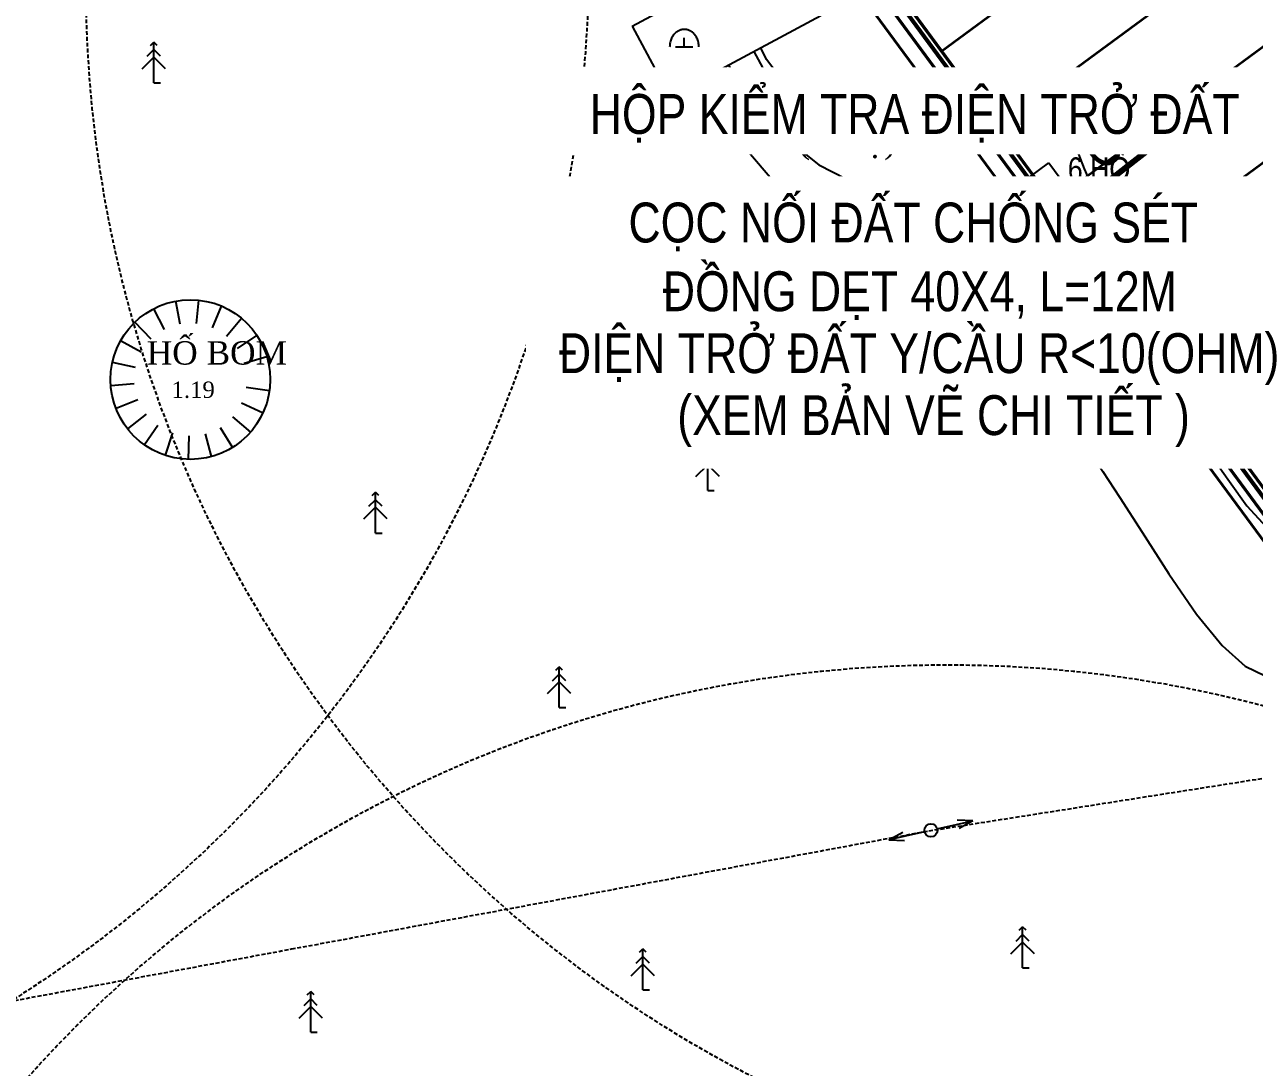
# Model space of a CAD drawing. Extents: x 22709 to 568895, y -41029 to 1932533.
# Drawn here: x 560714.5 to 560793.4, y 1930907.3 to 1930974.2 of the extents above; entities that cross this region are included whole.
import ezdxf
from ezdxf.enums import TextEntityAlignment as Align

# ---------------------------------------------------------------- set-up
doc = ezdxf.new("R2010")
doc.units = ezdxf.units.MI
doc.header["$MEASUREMENT"] = 0
doc.set_wipeout_variables(frame=1)
doc.header["$PDMODE"] = 1
doc.linetypes.add('CONTINOUS', pattern=[0])
doc.linetypes.add('DASHED2', pattern=[0.375, 0.25, -0.125])
doc.layers.get('0').update_dxf_attribs({"color": 8, "linetype": 'CONTINUOUS'})
doc.layers.get('DEFPOINTS').update_dxf_attribs({"color": 8, "linetype": 'CONTINUOUS'})
for name, color, linetype in [('1-chieurong', 8, 'CONTINUOUS'), ('CHUDIEN', 8, 'CONTINUOUS'), ('DIA VAT', 8, 'CONTINOUS'), ('DIA VAT.MOI', 8, 'CONTINUOUS'), ('DM CON', 8, 'CONTINUOUS'), ('ELEC - TEXT', 84, 'CONTINUOUS'), ('ho bom', 8, 'CONTINUOUS'), ('lang mo', 8, 'CONTINUOUS'), ('MATCAT', 8, 'CONTINUOUS'), ('PHI LAO', 8, 'CONTINUOUS'), ('Thietbidien', 8, 'CONTINUOUS')]:
    doc.layers.add(name, color=color, linetype=linetype)
for name, color, linetype, lineweight in [('1-nghiktHC', 8, 'CONTINUOUS', 60), ('13-PLO', 8, 'CONTINUOUS', 35), ('4-LE TRONG', 8, 'CONTINUOUS', 40), ('84- CX DAI PHAN CACH', 8, 'CONTINUOUS', 50), ('D-S-DÂY ĐIỆN 1.5', 200, 'DASHED2', 40), ('EC04', 8, 'CONTINUOUS', 53)]:
    doc.layers.add(name, color=color, linetype=linetype, lineweight=lineweight)
doc.styles.add('HHH', font='VNTIMEI.TTF', dxfattribs={"height": 0.5})
doc.styles.add('K1', font='VHARIALN.TTF', dxfattribs={"height": 250})
doc.styles.add('L1', font='vntimeh.shx', dxfattribs={"width": 0.7})
doc.styles.get("Standard").update_dxf_attribs({"font": 'vntimeh.shx'})
doc.styles.add('Tung', font='VHARIAL.TTF', dxfattribs={"width": 0.8})
doc.styles.add('VNARIAL', font='VHARIALN.TTF')
doc.linetypes.add('EN04M', pattern='A,4.505489,-0.889973,2.289537,[1,CHEO22.shx,S=0.898128,R=0,X=0,Y=0.012726],2.215951,-0.947487,["0.4KV",Standard,S=2,R=359.997854,X=0,Y=-0.812412],-8.615751,2.099566,[1,CHEO22.shx,S=0.898128,R=0,X=0,Y=-0.055311],2.405923,-0.889973', length=24.85965)
doc.dimstyles.new('chieu rong', dxfattribs={"dimtxt": 1.5, "dimasz": 1.5, "dimexe": 1, "dimexo": 1, "dimgap": 0.3, "dimtad": 1, "dimdec": 1, "dimzin": 0, "dimdsep": 46, "dimtxsty": 'L1', "dimblk": 'OBLIQUE', "dimcen": 1, "dimclrd": 37, "dimclre": 37, "dimclrt": 7, "dimadec": 0, "dimazin": 0, "dimtfac": 1, "dimtdec": 1, "dimtofl": 0, "dimtmove": 2, "dimatfit": 3, "dimldrblk": 'ARCHTICK', "dimfxl": 1, "dimtfill": 1, "dimtolj": 1, "dimtzin": 0, "dimlwd": 5, "dimlwe": 5, "dimarcsym": 0})
doc.dimstyles.get("Standard").update_dxf_attribs({"dimtxt": 0.18, "dimasz": 0.18, "dimexe": 0.18, "dimexo": 0.0625, "dimgap": 0.09, "dimtad": 0, "dimtih": 1, "dimtoh": 1, "dimdec": 4, "dimzin": 0, "dimdsep": 46, "dimtxsty": 'Standard', "dimcen": 0.09, "dimadec": 0, "dimazin": 0, "dimtfac": 1, "dimtdec": 4, "dimtofl": 0, "dimtmove": 0, "dimatfit": 3, "dimfxl": 1, "dimtolj": 1, "dimtzin": 0, "dimarcsym": 0})

# ---------------------------------------------------------------- blocks, each defined once
blk = doc.blocks.new('t')
at = {"layer": 'ho bom', "color": 250}
blk.add_line((0, 1.512), (0, 0), dxfattribs=at)
blk = doc.blocks.new('ht')
at = {"layer": 'DIA VAT'}
for p, q in [((568284.612, 1930957.26), (568285.581, 1930957.533)), ((568286.956, 1930957.26), (568284.612, 1930957.26)), ((568284.612, 1930957.26), (568285.581, 1930956.988)), ((568287.798, 1930957.26), (568290.141, 1930957.26)), ((568290.141, 1930957.26), (568289.172, 1930957.533)), ((568290.141, 1930957.26), (568289.172, 1930956.988))]:
    blk.add_line(p, q, dxfattribs=at)
blk.add_circle((568287.377, 1930957.26), 0.421, dxfattribs=at)
blk = doc.blocks.new('PL')
at = {"layer": 'PHI LAO', "color": 250, "linetype": 'Continuous'}
blk.add_line((569625.727, 1929989.672), (569626.147, 1929989.672), dxfattribs=at)
for points in [[(569625.508, 1929992.078), (569625.727, 1929992.297)], [(569625.946, 1929992.078), (569625.727, 1929992.297)], [(569625.727, 1929989.672), (569625.727, 1929992.297)], [(569625.301, 1929991.387), (569625.727, 1929991.813)], [(569626.153, 1929991.387), (569625.727, 1929991.813)], [(569624.977, 1929990.575), (569625.727, 1929991.325)], [(569626.477, 1929990.575), (569625.727, 1929991.325)]]:
    blk.add_lwpolyline(points, dxfattribs=at)
blk = doc.blocks.new('_Oblique')
at = {"color": 0, "linetype": 'ByBlock', "lineweight": -2}
blk.add_line((-0.5, -0.5), (0.5, 0.5), dxfattribs=at)
blk = doc.blocks.new('*D70')
at = {"layer": '1-chieurong', "color": 37, "lineweight": 5, "transparency": 16777216}
blk.add_line((568137.111, 1930945.728), (568138.722, 1930946.914), dxfattribs=at)
at = {"layer": 'DEFPOINTS', "color": 0, "lineweight": -3, "transparency": 16777216}
for p in [(568138.722, 1930946.914), (568138.722, 1930946.914), (568137.111, 1930945.728)]:
    blk.add_point(p, dxfattribs=at)
at = {"layer": '1-chieurong', "color": 37, "lineweight": 5, "transparency": 16777216, "xscale": 1.5, "yscale": 1.5, "zscale": 1.5, "rotation": 216.3755645013141}
blk.add_blockref('_Oblique', (568137.111, 1930945.728), dxfattribs=at)
at = {"layer": '1-chieurong', "color": 7, "lineweight": -3, "transparency": 16777216, "insert": (568135.722, 1930949.3), "char_height": 1.5, "attachment_point": 5, "rotation": 36.37556, "style": 'L1', "bg_fill": 3, "box_fill_scale": 1.25, "bg_fill_color": 9, "bg_fill_true_color": 13158600, "bg_fill_transparency": 0}
blk.add_mtext('\\A1;2.0', dxfattribs=at)
at = {"layer": '1-chieurong', "color": 37, "lineweight": 5, "transparency": 16777216, "xscale": 1.5, "yscale": 1.5, "zscale": 1.5, "rotation": 36.37556450131416}
blk.add_blockref('_Oblique', (568138.722, 1930946.914), dxfattribs=at)
blk = doc.blocks.new('_ARCHTICK')
at = {"color": 0, "linetype": 'ByBlock', "const_width": 0.15}
blk.add_lwpolyline([(-0.5, -0.5), (0.5, 0.5)], dxfattribs=at)
blk = doc.blocks.new('Tu ha the')
at = {"color": 1, "linetype": 'CONTINOUS'}
blk.add_solid([(-1.5, -0.368), (1.5, 1.132), (-1.5, 1.132), (-1.5, -0.368)], dxfattribs=at)
at = {"layer": 'Thietbidien', "color": 1}
for p, q in [((-1.5, -0.368), (-1.5, 1.132)), ((-1.5, 1.132), (1.5, 1.132)), ((1.5, 1.132), (-1.5, -0.368)), ((1.5, -0.368), (1.5, 1.132)), ((-1.5, -0.368), (1.5, -0.368))]:
    blk.add_line(p, q, dxfattribs=at)
blk = doc.blocks.new('A$C5C0861BC')
at = {"layer": '1-nghiktHC', "color": 8, "lineweight": -3, "const_width": 0.2, "flags": 128}
for points in [[(87.66, 158.327), (11.139, 262.211)], [(86.855, 157.734), (10.334, 261.618)]]:
    blk.add_lwpolyline(points, dxfattribs=at)
blk = doc.blocks.new('tmb')
at = {"layer": '84- CX DAI PHAN CACH', "lineweight": -3}
h = blk.add_hatch(dxfattribs=at)
h.set_pattern_fill('AR-SAND', color=256, scale=0.3, style=0)
h.set_pattern_definition([(37.5, (561075.49294, 1927460.0977), (-0.018898007, 0.57804713), [0, -0.456, 0, -0.51, 0, -0.4875]), (7.5, (561075.49294, 1927460.0977), (0.53093301, 0.84664382), [0, -0.246, 0, -0.411, 0, -0.1575]), (327.5, (561075.12394, 1927460.0977), (0.93424256, 0.001697716), [0, -0.15, 0, -0.54, 0, -0.705]), (317.5, (561075.12394, 1927460.0977), (0.90183798, 0.26330267), [0, -0.075, 0, -0.354, 0, -0.405])])
h.paths.add_polyline_path([(567973.405, 1930898.236), (567941.569, 1930942.147, 1), (567939.949, 1930940.973), (567971.785, 1930897.062), (568038.626, 1930804.867), (568074.257, 1930755.722, 1), (568075.876, 1930756.896), (568040.246, 1930806.041)])
at = {"layer": '13-PLO'}
for p, q in [((568148.419, 1930974.216), (568129.096, 1930959.982)), ((568151.978, 1930969.385), (568132.654, 1930955.151)), ((568155.536, 1930964.554), (568136.213, 1930950.32)), ((568159.095, 1930959.723), (568139.771, 1930945.489)), ((568162.653, 1930954.892), (568143.329, 1930940.659)), ((568166.211, 1930950.061), (568146.888, 1930935.828))]:
    blk.add_line(p, q, dxfattribs=at)
at = {"layer": '4-LE TRONG', "ltscale": 0.5}
for p, q in [((568176.245, 1930895.973), (568099.724, 1930999.857)), ((568174.635, 1930894.787), (568098.113, 1930998.671))]:
    blk.add_line(p, q, dxfattribs=at)
at = {"layer": 'DIA VAT', "linetype": 'DASHED2'}
for p, q in [((568128.286, 1930909.946), (568169.158, 1930916.376)), ((568087.375, 1930902.36), (568128.286, 1930909.946)), ((568047.843, 1930895.009), (568087.375, 1930902.36))]:
    blk.add_line(p, q, dxfattribs=at)
at = {"layer": 'DM CON'}
for points, elevation in [([(568113.123, 1930957.88), (568114.159, 1930956.603), (568116.345, 1930953.956), (568118.575, 1930951.327), (568120.453, 1930949.229), (568121.911, 1930947.748), (568122.944, 1930946.891), (568123.575, 1930946.61), (568123.959, 1930946.614), (568124.251, 1930946.608), (568124.48, 1930946.541), (568124.656, 1930946.403), (568124.819, 1930946.171), (568125.194, 1930945.725), (568126.01, 1930944.948), (568127.301, 1930943.819), (568129.063, 1930942.346), (568131.231, 1930940.576), (568133.419, 1930938.802), (568135.238, 1930937.317), (568136.625, 1930936.168), (568137.578, 1930935.352), (568138.15, 1930934.808), (568138.664, 1930934.157), (568139.445, 1930933.023), (568140.545, 1930931.343), (568141.969, 1930929.121), (568143.682, 1930926.447), (568145.466, 1930923.845), (568147.108, 1930921.839), (568148.572, 1930920.518), (568149.857, 1930919.887)], 3.5), ([(568115.416, 1930959.108), (568116.049, 1930958.077), (568117.616, 1930956.046), (568119.417, 1930954.133), (568121.215, 1930952.697), (568122.969, 1930951.799), (568124.669, 1930951.438), (568126.299, 1930951.556), (568127.774, 1930951.799), (568129.007, 1930951.812), (568129.986, 1930951.537), (568130.715, 1930950.965), (568131.227, 1930950.113), (568131.735, 1930949.086), (568132.447, 1930947.99), (568133.399, 1930946.843), (568134.593, 1930945.648), (568136.008, 1930944.41), (568137.512, 1930943.148), (568138.974, 1930941.884), (568140.369, 1930940.621), (568141.696, 1930939.357), (568142.955, 1930938.087), (568144.163, 1930936.776), (568145.334, 1930935.388), (568146.473, 1930933.918), (568147.583, 1930932.373), (568148.688, 1930930.799), (568149.927, 1930929.465)], 4), ([(568149.661, 1930939.395), (568147.76, 1930941.366), (568145.813, 1930943.361), (568144.113, 1930945.073), (568142.709, 1930946.452), (568141.606, 1930947.494), (568140.785, 1930948.243), (568140.123, 1930948.95), (568139.497, 1930949.866), (568138.884, 1930951.032), (568138.275, 1930952.447), (568137.636, 1930954.056), (568136.773, 1930955.527), (568135.493, 1930956.533), (568133.763, 1930957.017), (568131.588, 1930956.983), (568129.023, 1930956.501), (568126.393, 1930955.985), (568124.026, 1930955.849), (568121.977, 1930956.165), (568120.257, 1930956.936), (568118.873, 1930958.122), (568117.857, 1930959.472), (568117.49, 1930960.22)], 4.5)]:
    blk.add_lwpolyline(points, dxfattribs=dict(at, elevation=elevation))
at = {"layer": 'ho bom'}
blk.add_circle((568080.881, 1930938.916), 5.125, dxfattribs=at)
at = {"layer": 'lang mo'}
for p, q in [((568109.225, 1930961.61), (568118.919, 1930966.805)), ((568109.225, 1930961.61), (568111.648, 1930957.09)), ((568111.648, 1930957.09), (568121.342, 1930962.284)), ((568112.581, 1930960.276), (568112.581, 1930960.846)), ((568112.011, 1930960.276), (568113.136, 1930960.276))]:
    blk.add_line(p, q, dxfattribs=at)
blk.add_lwpolyline([(568113.516, 1930960.272), (568113.514, 1930960.346), (568113.508, 1930960.419), (568113.498, 1930960.492), (568113.484, 1930960.563), (568113.466, 1930960.634), (568113.444, 1930960.703), (568113.419, 1930960.769), (568113.39, 1930960.834), (568113.358, 1930960.897), (568113.322, 1930960.957), (568113.283, 1930961.013), (568113.241, 1930961.068), (568113.197, 1930961.118), (568113.149, 1930961.164), (568113.099, 1930961.208), (568113.048, 1930961.246), (568112.993, 1930961.281), (568112.937, 1930961.312), (568112.894, 1930961.331), (568112.851, 1930961.349), (568112.806, 1930961.363), (568112.761, 1930961.376), (568112.716, 1930961.385), (568112.67, 1930961.392), (568112.624, 1930961.396), (568112.578, 1930961.397), (568112.532, 1930961.396), (568112.486, 1930961.392), (568112.44, 1930961.385), (568112.395, 1930961.376), (568112.35, 1930961.363), (568112.306, 1930961.349), (568112.262, 1930961.331), (568112.219, 1930961.312), (568112.163, 1930961.281), (568112.109, 1930961.246), (568112.057, 1930961.208), (568112.007, 1930961.164), (568111.959, 1930961.118), (568111.915, 1930961.068), (568111.873, 1930961.013), (568111.834, 1930960.957), (568111.799, 1930960.897), (568111.766, 1930960.834), (568111.737, 1930960.769), (568111.712, 1930960.703), (568111.69, 1930960.634), (568111.673, 1930960.563), (568111.659, 1930960.492), (568111.649, 1930960.419), (568111.643, 1930960.346), (568111.641, 1930960.272)], dxfattribs=at)
at = {"layer": 'MATCAT', "const_width": 0.38}
for points in [[(568139.021, 1930951.045), (568142.685, 1930953.904)], [(568129.285, 1930944.508), (568132.95, 1930947.366)]]:
    blk.add_lwpolyline(points, dxfattribs=at)
for p in [(-1547.189, 968.289), (-1511.646, 942.119), (-1532.967, 939.391), (-1521.175, 928.186), (-1491.429, 911.48), (-1515.805, 910.069), (-1537.126, 907.341)]:
    blk.add_blockref('PL', p)
at = {"layer": 'DIA VAT', "rotation": 12.62724523591131}
blk.add_blockref('ht', (435707.567, -77574.826, 2.207), dxfattribs=at)
at = {"layer": 'lang mo'}
for p, rotation in [((568078.523, 1930943.466), 207.3920745619532), ((568079.937, 1930943.953), 190.6217781959599), ((568081.43, 1930944.011), 173.8514818299666), ((568082.877, 1930943.636), 157.0811854639732), ((568077.311, 1930942.592), 224.1623709279465), ((568084.154, 1930942.86), 140.3108890979799), ((568076.402, 1930941.406), 240.9326672939398), ((568085.153, 1930941.748), 123.5405927319866), ((568085.788, 1930940.395), 106.7702963659933), ((568075.874, 1930940.008), 257.7029636599332), ((568075.772, 1930938.516), 274.4732600259265), ((568085.958, 1930938.218), 82.17622368585974), ((568076.105, 1930937.059), 291.2435563919199), ((568085.541, 1930936.783), 65.40592731986644), ((568076.844, 1930935.76), 308.0138527579131), ((568084.727, 1930935.529), 48.63563095387306), ((568077.926, 1930934.729), 324.7841491239065), ((568079.26, 1930934.055), 341.5544454898998), ((568083.587, 1930934.564), 31.86533458787976), ((568080.731, 1930933.794), 358.3247418558932), ((568082.216, 1930933.968), 15.09503822188646)]:
    blk.add_blockref('t', p, dxfattribs=dict(at, rotation=rotation))
at = {"layer": 'DIA VAT.MOI'}
blk.add_text('hè bom', height=1.5, dxfattribs=at).set_placement((568078.077, 1930939.876))
at = {"layer": 'ho bom'}
blk.add_text('1.19', height=1.05, dxfattribs=at).set_placement((568079.67, 1930937.739, 3.092))
at = {"layer": 'lang mo', "style": 'HHH'}
for s, p in [('L¨ng', (568120.756, 1930956.811, 3.092)), ('(6 mé)', (568119.871, 1930953.494, 3.092))]:
    blk.add_text(s, height=1.5521, dxfattribs=at).set_placement(p)
at = {"layer": 'MATCAT', "style": 'VNARIAL'}
blk.add_text('ta12', height=1.5, dxfattribs=at).set_placement((568137.15, 1930953.769, -0.396))
at = {"layer": 'MATCAT', "style": 'K1'}
for s, p in [('c ', (568139.315, 1930952.191)), ('c', (568129.58, 1930945.654))]:
    blk.add_text(s, height=2.56, rotation=37.61085, dxfattribs=at).set_placement(p)
at = {"layer": 'DIA VAT'}
blk.add_leader([(568117.038, 1930959.978), (568119.285, 1930955.818), (568126.29, 1930955.818)], dimstyle='STANDARD', override={"dimgap": 0.09, "dimtad": 0, "dimfxl": 0.18, "dimtfill": 1, "dimarcsym": 1}, dxfattribs=at)
at = {"layer": '1-chieurong', "lineweight": -3}
dim = blk.add_aligned_dim(p1=(568137.111, 1930945.728), p2=(568138.722, 1930946.914), distance=0, dimstyle='chieu rong', dxfattribs=at)
dim.commit()
dim.dimension.update_dxf_attribs({"geometry": '*D70', "text_midpoint": (568135.722, 1930949.3)})
at = {"layer": 'EC04', "linetype": 'EN04M', "ltscale": 0.5, "flags": 128}
blk.add_lwpolyline([(567978.416, 1930949.578), (568101.763, 1931038.686), (568108.687, 1931029.048), (568107.683, 1931021.613), (568091.898, 1931009.983), (568183.666, 1930885.245)], dxfattribs=at)
at = {"lineweight": -3}
blk.add_blockref('A$C5C0861BC', (568088.602, 1930737.64), dxfattribs=at)
at = {"layer": 'CHUDIEN', "linetype": 'Continuous', "xscale": 1.499999998949281, "yscale": 1.499999998949281, "zscale": 1.499999998949281, "rotation": 306.490927653592}
blk.add_blockref('Tu ha the', (568135.944, 1930950.005), dxfattribs=at)
at = {"layer": 'MATCAT', "style": 'VNARIAL'}
blk.add_text('6 hé', height=1.5, dxfattribs=at).set_placement((568137.197, 1930951.679, -0.396))

msp = doc.modelspace()

# ---------------------------------------------------------------- block references
at = {"layer": 'D-S-DÂY ĐIỆN 1.5', "lineweight": -3}
msp.add_blockref('tmb', (-7355.76, 12.496), dxfattribs=at)

# ---------------------------------------------------------------- next in the draw order: linework, layer by layer
for centre in [(560671.702, 1930978.493), (560797.415, 1930976.873), (560773.712, 1930854.104)]:
    msp.add_circle(centre, 79, dxfattribs=at)

# ---------------------------------------------------------------- next in the draw order: wipeouts: each hides what was drawn before it
for points in [[(560746.787, 1930971.461), (560798.711, 1930971.461), (560798.711, 1930965.873), (560746.787, 1930965.873)], [(560798.594, 1930964.455), (560746.67, 1930964.455), (560746.67, 1930945.689), (560798.594, 1930945.689)]]:
    msp.add_wipeout(points).translate(0, 0, -2.378).dxf.layer = 'ELEC - TEXT'

# ---------------------------------------------------------------- next in the draw order: texts
at = {"layer": 'ELEC - TEXT', "style": 'Tung', "width": 0.8}
for s, p in [('hép kiÓm tra ®iÖn trë ®Êt', (560771.608, 1930968.463, 0.828)), ('cäc nèi ®Êt chèng sÐt', (560771.515, 1930961.493, 0.828)), ('§åNG DÑT 40X4, L=12M', (560771.938, 1930957.079, 0.828)), ('®iÖn trë ®Êt y/cÇu r<10(ohm)', (560771.894, 1930953.108, 0.828)), ('(xem B¶N VÏ chi tiÕt )', (560772.819, 1930949.127, 0.828))]:
    msp.add_text(s, height=2.56, dxfattribs=at).set_placement(p, align=Align.MIDDLE_CENTER)

doc.saveas('drawing.dxf')
